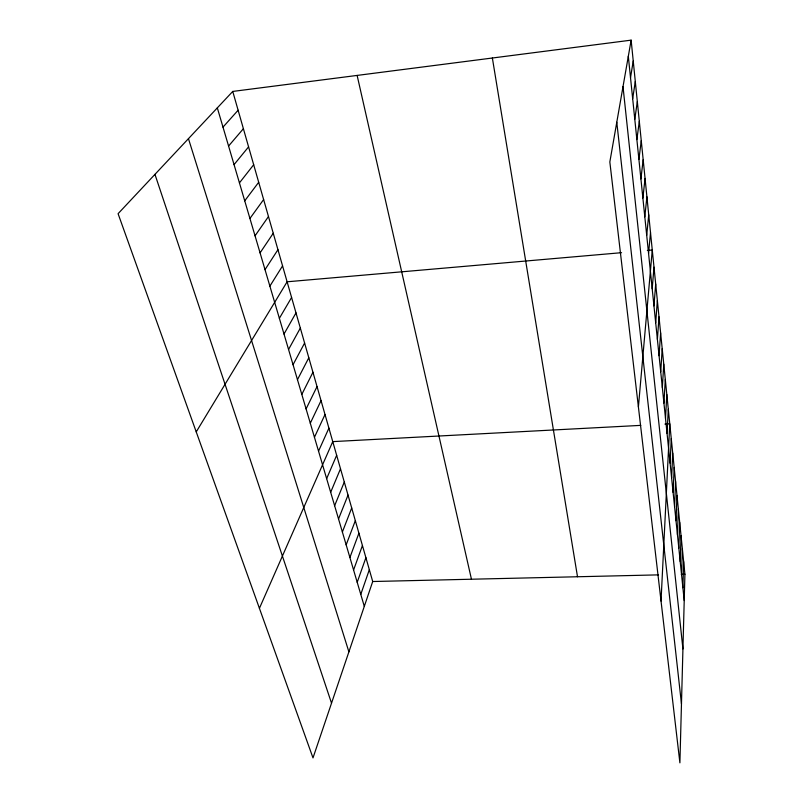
<?xml version="1.0" encoding="UTF-8"?>
<svg xmlns="http://www.w3.org/2000/svg" width="803" height="803" viewBox="0 0 803 803"><rect width="100%" height="100%" fill="white"/><g stroke="black" fill="none" stroke-linecap="round" stroke-linejoin="round"><path stroke-width="1.2" d="M631.138 40.15L684.919 574.245L679.9 762.85L609.838 161.965L631.138 40.15L232.75 91.432L118.081 213.688L312.999 757.902L372.712 581.523L232.75 91.432M682.911 587.756L683.644 561.598M681.576 574.767L682.349 548.75M680.221 561.578L681.044 535.711M678.846 548.178L679.709 522.472M677.441 534.567L678.354 509.032M676.026 520.745L676.979 495.381M674.58 506.693L675.584 481.519M673.115 492.42L674.169 467.436M671.629 477.915L672.723 453.133M670.114 463.17L671.258 438.609M661.03 601.015L669.772 423.843L664.934 424.094M667.052 433.399L668.307 409.279M665.506 418.373L666.821 394.494M663.94 403.096L665.306 379.468M662.345 387.568L663.77 364.201M660.728 371.779L662.204 348.683M659.072 355.729L660.618 332.914M657.396 339.398L659.002 316.884M655.69 322.796L657.356 300.583M653.953 305.893L655.69 284.011M652.197 288.709L653.993 267.158M638.405 406.95L652.267 250.014L647.338 250.446M648.563 253.407L650.51 232.579M646.706 235.289L648.724 214.843M644.809 216.83L646.907 196.795M642.882 198.04L645.06 178.427M640.914 178.908L643.173 159.727M638.917 159.416L641.256 140.696M636.869 139.561L639.308 121.313M634.792 119.326L637.321 101.579M632.674 98.709L635.293 81.484M630.516 77.69L633.236 61.008M360.778 594.411L369.33 569.688M357.205 582.285L365.907 557.694M353.581 569.989L362.434 545.528M349.897 557.523L358.911 533.192M346.163 544.856L355.327 520.675M342.379 532.008L351.704 507.978M338.535 518.969L348.03 495.09M334.63 505.729L344.296 482.021M330.665 492.299L340.502 468.751M326.64 478.648L336.658 455.291M259.419 608.303L332.753 441.62L640.794 425.369M318.53 451.145L328.909 428.16M314.445 437.284L325.014 414.499M310.299 423.211L321.049 400.627M306.084 408.918L317.034 386.554M301.808 394.414L312.949 372.271M297.461 379.668L308.814 357.767M293.045 364.692L304.608 343.042M288.558 349.486L300.332 328.086M284.001 334.028L295.996 312.899M279.374 318.319L291.589 297.471M196.233 431.884L287.113 281.793L621.562 252.684M269.878 286.139L282.566 265.873M265.01 269.647L277.948 249.693M260.072 252.875L273.251 233.251M255.043 235.821L268.483 216.539M249.924 218.476L263.625 199.556M244.724 200.84L258.696 182.281M239.435 182.893L253.688 164.725M234.054 164.625L248.579 146.869M228.574 146.046L243.399 128.701M222.993 127.135L238.12 110.232M372.712 581.523L658.54 574.868M681.315 574.336L684.919 574.245M154.959 174.371L331.529 703.167M188.454 138.658L348.893 651.855M217.322 107.883L364.301 606.355M357.124 75.422L471.451 579.224M492.369 58.017L577.508 576.755M616.784 122.237L681.466 703.86M623.008 86.614L682.931 648.944M628.317 56.26L684.216 600.544"/></g></svg>
